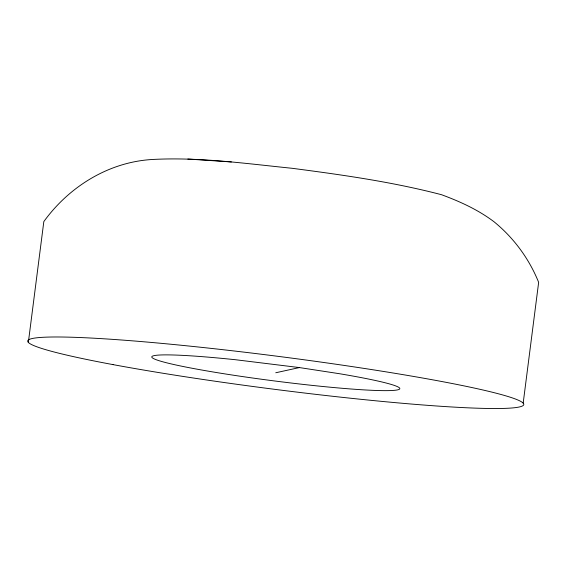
<?xml version="1.0" encoding="UTF-8"?>
<svg xmlns="http://www.w3.org/2000/svg" width="567" height="567" viewBox="0 0 567 567"><rect width="100%" height="100%" fill="white"/><g stroke="black" fill="none" stroke-linecap="round" stroke-linejoin="round"><path stroke-width="0.85" d="M28.35 342.376L43.822 221.584C69.493 186.111 109.736 161.389 153.997 159.398C200.116 157.094 246.255 163.622 292.069 168.286C342.213 174.856 392.513 181.908 441.509 194.708C460.113 201.568 478.116 209.769 494.027 221.761C513.78 237.871 529.117 258.708 538.65 282.352L523.178 403.144M275.76 372.76L299.397 367.572L339.605 373.738A125.016 8.285 7.3 0 1 364.489 389.912A125.016 8.285 7.3 0 1 170.993 363.865A125.016 8.285 7.3 0 1 235.362 359.712L299.397 367.572M231.379 161.956L187.84 159.043M113.088 364.624A250.04 16.571 7.3 0 0 519.237 406.993A250.04 16.571 7.3 0 0 194.963 346.657A250.04 16.571 7.3 0 0 113.088 364.624"/></g></svg>
